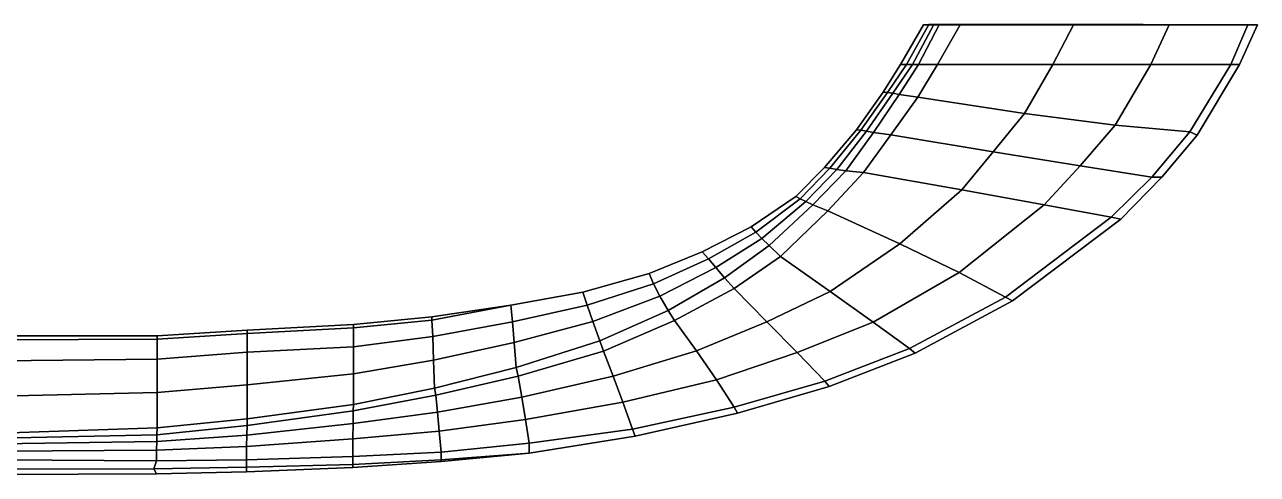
# Model space of a CAD drawing. Extents: x -77 to 78, y -28 to 0.
# Drawn here: x 1.8 to 77.5, y -27.6 to 0 of the extents above; entities that cross this region are included whole.
import ezdxf

# ---------------------------------------------------------------- set-up
doc = ezdxf.new("R2010")
doc.units = 0
doc.layers.add('METAL', color=5, linetype='CONTINUOUS')

msp = doc.modelspace()

# ---------------------------------------------------------------- meshes
at = {"layer": 'METAL'}
mesh = msp.add_polyface(dxfattribs=at)
corners = [(56.703, -2.459, 4.613), (55.528, -4.298, 4.627), (56.673, -4.453, 4.438), (57.883, -2.459, 4.42), (53.95, -6.63, 4.632), (55.004, -6.768, 4.451), (52.248, -8.981, 4.637), (53.335, -9.083, 4.464), (57.339, 0, 2.329), (57.023, -0.006, 0.828), (55.609, -2.459, 0.966), (55.974, -2.443, 2.306), (54.537, -4.149, 1.065), (54.796, -4.171, 2.469), (52.904, -6.464, 1.065), (53.173, -6.493, 2.47), (50.942, -8.779, 1.065), (51.263, -8.831, 2.472), (57.656, 0, 3.613), (56.338, -2.443, 3.568), (57.973, -0.006, 4.681), (56.703, -2.459, 4.613), (55.126, -4.22, 3.656), (55.528, -4.298, 4.627), (53.521, -6.549, 3.659), (53.95, -6.63, 4.632), (51.698, -8.898, 3.662), (52.248, -8.981, 4.637), (55.609, -2.459, 0.286), (57.023, -0.006, 0.286), (54.537, -4.149, 0.365), (52.904, -6.464, 0.365), (50.942, -8.779, 0.365), (54.537, -4.149, 0.018), (52.904, -6.464, 0.018), (52.904, -6.464, 0.132), (54.537, -4.149, 0.132), (57.023, -0.006, 0.106), (55.609, -2.459, 0.106), (50.942, -8.779, 0.132), (57.023, -0.006, 0.018), (55.609, -2.459, 0.018), (50.942, -8.779, 0.018), (56.703, -2.459, -4.577), (57.883, -2.459, -4.384), (56.673, -4.453, -4.403), (55.528, -4.298, -4.592), (55.004, -6.768, -4.416), (53.95, -6.63, -4.596), (53.335, -9.083, -4.428), (52.248, -8.981, -4.601), (57.339, 0, -2.293), (55.974, -2.443, -2.27), (55.609, -2.459, -0.93), (57.023, -0.006, -0.793), (54.796, -4.171, -2.433), (54.537, -4.149, -1.029), (53.173, -6.493, -2.434), (52.904, -6.464, -1.029), (51.263, -8.831, -2.436), (50.942, -8.779, -1.029), (57.656, 0, -3.577), (56.338, -2.443, -3.532), (55.126, -4.22, -3.62), (56.703, -2.459, -4.577), (55.528, -4.298, -4.592), (53.521, -6.549, -3.623), (53.95, -6.63, -4.596), (51.698, -8.898, -3.626), (52.248, -8.981, -4.601), (55.609, -2.459, -0.251), (57.023, -0.006, -0.251), (54.537, -4.149, -0.329), (52.904, -6.464, -0.329), (50.942, -8.779, -0.329), (54.537, -4.149, -0.097), (52.904, -6.464, -0.097), (55.609, -2.459, -0.07), (57.023, -0.006, -0.07), (49.183, -10.557, -0.329), (49.183, -10.557, -0.097), (50.942, -8.779, -0.097)]
mesh.append_faces([[corners[k] for k in face] for face in [(0, 1, 2, 3), (1, 4, 5, 2), (4, 6, 7, 5), (8, 9, 10, 11), (11, 10, 12, 13), (13, 12, 14, 15), (15, 14, 16, 17), (18, 8, 11, 19), (20, 18, 19, 21), (19, 11, 13, 22), (21, 19, 22, 23), (22, 13, 15, 24), (23, 22, 24, 25), (24, 15, 17, 26), (25, 24, 26, 27), (28, 10, 9, 29), (30, 12, 10, 28), (31, 14, 12, 30), (32, 16, 14, 31), (33, 34, 35, 36), (28, 29, 37, 38), (36, 30, 28, 38), (31, 30, 36, 35), (32, 31, 35, 39), (38, 37, 40, 41), (36, 38, 41, 33), (39, 35, 34, 42), (43, 44, 45, 46), (46, 45, 47, 48), (48, 47, 49, 50), (51, 52, 53, 54), (52, 55, 56, 53), (55, 57, 58, 56), (57, 59, 60, 58), (61, 62, 52, 51), (62, 63, 55, 52), (64, 65, 63, 62), (63, 66, 57, 55), (65, 67, 66, 63), (66, 68, 59, 57), (67, 69, 68, 66), (70, 71, 54, 53), (72, 70, 53, 56), (73, 72, 56, 58), (74, 73, 58, 60), (33, 75, 76, 34), (70, 77, 78, 71), (75, 77, 70, 72), (73, 76, 75, 72), (79, 80, 81, 74), (74, 81, 76, 73), (77, 41, 40, 78), (75, 33, 41, 77), (81, 42, 34, 76)]])
mesh = msp.add_polyface(dxfattribs=at)
corners = [(57.973, -0.006, 4.681), (56.703, -2.459, 4.613), (57.883, -2.459, 4.42), (59.268, -0.006, 4.481), (70.505, 0, 1.883), (70.505, -0.006, 0.828), (59.268, -0.006, 0.828), (59.268, 0, 2.262), (57.023, -0.006, 0.828), (57.339, 0, 2.329), (59.268, 0, 3.48), (57.656, 0, 3.613), (59.268, -0.006, 4.481), (57.973, -0.006, 4.681), (59.289, -0.006, 0.286), (70.646, -0.006, 0.286), (69.131, -11.968, 0.365), (68.535, -11.842, 1.065), (62.042, -16.757, 1.291), (62.476, -16.972, 0.558), (56.161, -19.918, 1.672), (56.502, -20.191, 0.902), (57.023, -0.006, 0.286), (59.289, -0.006, 0.018), (57.023, -0.006, 0.018), (57.023, -0.006, 0.106), (59.289, -0.006, 0.106), (70.646, -0.006, 0.106), (62.476, -16.972, 0.558), (56.502, -20.191, 0.902), (56.502, -20.191, 0.312), (62.476, -16.972, 0.192), (66.225, -0.006, 3.57), (64.968, -2.459, 3.533), (56.673, -4.453, 4.438), (63.218, -5.457, 3.569), (61.301, -7.823, 3.611), (55.004, -6.768, 4.451), (53.335, -9.083, 4.464), (59.366, -10.156, 3.652), (66.648, -8.69, 2.453), (64.432, -11.076, 2.519), (55.563, -13.478, 3.797), (59.198, -15.246, 2.711), (68.535, -11.842, 1.065), (62.042, -16.757, 1.291), (53.924, -18.286, 3.009), (56.161, -19.918, 1.672), (66.225, -0.006, 3.57), (65.51, 0, 2.965), (68.785, -6.171, 2.386), (70.646, -0.006, 0.018), (56.502, -20.191, 0.018), (62.476, -16.972, 0.018), (57.973, -0.006, -4.646), (59.268, -0.006, -4.445), (57.883, -2.459, -4.384), (56.703, -2.459, -4.577), (70.505, 0, -1.847), (59.268, 0, -2.226), (59.268, -0.006, -0.793), (70.505, -0.006, -0.793), (57.339, 0, -2.293), (57.023, -0.006, -0.793), (59.268, 0, -3.444), (57.973, -0.006, -4.646), (56.703, -2.459, -4.577), (56.338, -2.443, -3.532), (57.656, 0, -3.577), (57.656, 0, -3.577), (59.268, -0.006, -4.445), (57.973, -0.006, -4.646), (59.289, -0.006, -0.251), (70.646, -0.006, -0.251), (69.131, -11.968, -0.329), (62.476, -16.972, -0.522), (62.042, -16.757, -1.255), (68.535, -11.842, -1.029), (56.502, -20.191, -0.867), (56.161, -19.918, -1.636), (57.023, -0.006, -0.251), (59.289, -0.006, -0.07), (57.023, -0.006, -0.07), (70.646, -0.006, -0.07), (62.476, -16.972, -0.522), (62.476, -16.972, -0.156), (56.502, -20.191, -0.276), (56.502, -20.191, -0.867), (66.225, -0.006, -3.534), (64.968, -2.459, -3.497), (63.218, -5.457, -3.533), (56.673, -4.453, -4.403), (61.301, -7.823, -3.575), (59.366, -10.156, -3.617), (53.335, -9.083, -4.428), (55.004, -6.768, -4.416), (66.648, -8.69, -2.417), (64.432, -11.076, -2.484), (59.198, -15.246, -2.676), (55.563, -13.478, -3.761), (68.535, -11.842, -1.029), (62.042, -16.757, -1.255), (56.161, -19.918, -1.636), (53.924, -18.286, -2.973), (65.51, 0, -2.93), (66.225, -0.006, -3.534), (68.785, -6.171, -2.35)]
mesh.append_faces([[corners[k] for k in face] for face in [(0, 1, 2, 3), (4, 5, 6, 7), (7, 6, 8, 9), (7, 10, 4, 4), (10, 7, 9, 11), (12, 10, 11, 13), (14, 6, 5, 15), (16, 17, 18, 19), (19, 18, 20, 21), (22, 8, 6, 14), (23, 24, 25, 26), (14, 15, 27, 26), (28, 29, 30, 31), (22, 14, 26, 25), (32, 3, 2, 33), (33, 2, 34, 35), (36, 37, 38, 39), (35, 34, 37, 36), (40, 36, 39, 41), (41, 39, 42, 43), (44, 41, 43, 45), (45, 43, 46, 47), (12, 48, 49, 10), (50, 35, 36, 40), (26, 27, 51, 23), (31, 30, 52, 53), (54, 55, 56, 57), (58, 59, 60, 61), (59, 62, 63, 60), (59, 58, 64, 64), (65, 66, 67, 68), (64, 69, 62, 59), (70, 71, 69, 64), (72, 73, 61, 60), (74, 75, 76, 77), (75, 78, 79, 76), (80, 72, 60, 63), (23, 81, 82, 24), (72, 81, 83, 73), (84, 85, 86, 87), (80, 82, 81, 72), (88, 89, 56, 55), (89, 90, 91, 56), (92, 93, 94, 95), (90, 92, 95, 91), (96, 97, 93, 92), (97, 98, 99, 93), (100, 101, 98, 97), (101, 102, 103, 98), (70, 64, 104, 105), (106, 96, 92, 90), (81, 23, 51, 83), (85, 53, 52, 86)]])
mesh = msp.add_polyface(dxfattribs=at)
corners = [(76.931, -0.006, 0.828), (70.505, -0.006, 0.828), (70.505, 0, 1.883), (59.268, 0, 3.48), (65.51, 0, 2.965), (69.256, 0, 2.433), (77.521, -0.006, 0.286), (76.931, -0.006, 0.828), (75.887, -2.459, 0.828), (76.428, -2.459, 0.32), (73.377, -6.595, 0.891), (73.828, -6.79, 0.307), (71.044, -9.368, 0.978), (71.657, -9.368, 0.336), (70.646, -0.006, 0.286), (77.521, -0.006, 0.286), (68.535, -11.842, 1.065), (69.131, -11.968, 0.365), (73.828, -6.79, 0.018), (76.428, -2.459, 0.018), (76.428, -2.459, 0.129), (73.828, -6.79, 0.113), (71.657, -9.368, 0.018), (71.657, -9.368, 0.123), (62.476, -16.972, 0.018), (69.131, -11.968, 0.018), (69.131, -11.968, 0.132), (62.476, -16.972, 0.192), (77.521, -0.006, 0.286), (76.428, -2.459, 0.32), (77.521, -0.006, 0.106), (73.828, -6.79, 0.307), (71.657, -9.368, 0.336), (69.131, -11.968, 0.365), (62.476, -16.972, 0.558), (77.521, -0.006, 0.106), (70.646, -0.006, 0.106), (72.112, -0.006, 2.353), (72.112, -0.006, 2.353), (66.225, -0.006, 3.57), (64.968, -2.459, 3.533), (70.969, -2.459, 2.336), (76.931, -0.006, 0.828), (75.887, -2.459, 0.828), (63.218, -5.457, 3.569), (68.785, -6.171, 2.386), (73.377, -6.595, 0.891), (71.044, -9.368, 0.978), (66.648, -8.69, 2.453), (64.432, -11.076, 2.519), (68.535, -11.842, 1.065), (66.225, -0.006, 3.57), (77.521, -0.006, 0.018), (77.521, -0.006, 0.018), (70.646, -0.006, 0.018), (76.931, -0.006, -0.793), (70.505, 0, -1.847), (70.505, -0.006, -0.793), (69.256, 0, -2.398), (65.51, 0, -2.93), (59.268, 0, -3.444), (77.521, -0.006, -0.251), (76.428, -2.459, -0.285), (75.887, -2.459, -0.793), (76.931, -0.006, -0.793), (73.828, -6.79, -0.271), (73.377, -6.595, -0.855), (71.657, -9.368, -0.3), (71.044, -9.368, -0.942), (70.646, -0.006, -0.251), (77.521, -0.006, -0.251), (69.131, -11.968, -0.329), (68.535, -11.842, -1.029), (73.828, -6.79, -0.077), (76.428, -2.459, -0.093), (71.657, -9.368, -0.087), (62.476, -16.972, -0.156), (69.131, -11.968, -0.097), (77.521, -0.006, -0.251), (77.521, -0.006, -0.07), (76.428, -2.459, -0.285), (73.828, -6.79, -0.271), (71.657, -9.368, -0.3), (69.131, -11.968, -0.329), (62.476, -16.972, -0.522), (70.646, -0.006, -0.07), (77.521, -0.006, -0.07), (72.112, -0.006, -2.317), (72.112, -0.006, -2.317), (70.969, -2.459, -2.3), (64.968, -2.459, -3.497), (66.225, -0.006, -3.534), (76.931, -0.006, -0.793), (75.887, -2.459, -0.793), (68.785, -6.171, -2.35), (63.218, -5.457, -3.533), (73.377, -6.595, -0.855), (71.044, -9.368, -0.942), (68.535, -11.842, -1.029), (64.432, -11.076, -2.484), (66.648, -8.69, -2.417), (66.225, -0.006, -3.534)]
mesh.append_faces([[corners[k] for k in face] for face in [(0, 1, 2, 2), (3, 4, 5, 2), (6, 7, 8, 9), (9, 8, 10, 11), (11, 10, 12, 13), (14, 1, 0, 15), (13, 12, 16, 17), (18, 19, 20, 21), (22, 18, 21, 23), (24, 25, 26, 27), (28, 29, 20, 30), (29, 31, 21, 20), (31, 32, 23, 21), (33, 34, 27, 26), (14, 15, 35, 36), (32, 33, 26, 23), (37, 0, 2, 5), (38, 39, 40, 41), (42, 38, 41, 43), (41, 40, 44, 45), (43, 41, 45, 46), (47, 48, 49, 50), (51, 37, 5, 4), (46, 45, 48, 47), (30, 20, 19, 52), (36, 35, 53, 54), (23, 26, 25, 22), (55, 56, 57, 57), (58, 59, 60, 56), (61, 62, 63, 64), (62, 65, 66, 63), (65, 67, 68, 66), (69, 70, 55, 57), (67, 71, 72, 68), (18, 73, 74, 19), (22, 75, 73, 18), (24, 76, 77, 25), (78, 79, 74, 80), (80, 74, 73, 81), (81, 73, 75, 82), (83, 77, 76, 84), (69, 85, 86, 70), (82, 75, 77, 83), (87, 58, 56, 55), (88, 89, 90, 91), (92, 93, 89, 88), (89, 94, 95, 90), (93, 96, 94, 89), (97, 98, 99, 100), (101, 59, 58, 87), (96, 97, 100, 94), (79, 52, 19, 74), (85, 54, 53, 86), (75, 22, 25, 77)]])
mesh = msp.add_polyface(dxfattribs=at)
corners = [(52.248, -8.981, 4.637), (50.214, -11.075, 4.7), (51.137, -11.454, 4.546), (53.335, -9.083, 4.464), (47.53, -13.574, 4.772), (48.237, -14.257, 4.647), (51.263, -8.831, 2.472), (50.942, -8.779, 1.065), (49.183, -10.557, 1.065), (49.447, -10.703, 2.493), (46.424, -12.43, 1.065), (46.724, -12.757, 2.517), (51.698, -8.898, 3.662), (49.791, -10.876, 3.705), (52.248, -8.981, 4.637), (50.214, -11.075, 4.7), (47.093, -13.139, 3.753), (47.53, -13.574, 4.772), (56.502, -20.191, 0.902), (56.161, -19.918, 1.672), (50.959, -21.912, 1.984), (51.212, -22.238, 1.353), (49.183, -10.557, 0.365), (50.942, -8.779, 0.365), (46.424, -12.43, 0.365), (45.39, -23.521, 2.331), (45.591, -23.879, 1.571), (51.212, -22.238, 0.018), (56.502, -20.191, 0.018), (56.502, -20.191, 0.312), (51.212, -22.238, 0.461), (50.942, -8.779, 0.018), (49.183, -10.557, 0.018), (49.183, -10.557, 0.132), (50.942, -8.779, 0.132), (56.502, -20.191, 0.902), (51.212, -22.238, 1.353), (46.424, -12.43, 0.132), (45.591, -23.879, 1.571), (45.591, -23.879, 0.534), (59.366, -10.156, 3.652), (55.563, -13.478, 3.797), (51.282, -16.399, 4.001), (45.396, -16.225, 4.657), (47.401, -18.266, 4.129), (59.198, -15.246, 2.711), (53.924, -18.286, 3.009), (49.255, -20.162, 3.238), (56.161, -19.918, 1.672), (50.959, -21.912, 1.984), (44.293, -21.834, 3.496), (45.39, -23.521, 2.331), (46.424, -12.43, 0.018), (45.591, -23.879, 0.018), (52.248, -8.981, -4.601), (53.335, -9.083, -4.428), (51.137, -11.454, -4.51), (50.214, -11.075, -4.664), (48.237, -14.257, -4.611), (47.53, -13.574, -4.737), (51.263, -8.831, -2.436), (49.447, -10.703, -2.457), (49.183, -10.557, -1.029), (50.942, -8.779, -1.029), (46.724, -12.757, -2.481), (46.424, -12.43, -1.029), (51.698, -8.898, -3.626), (49.791, -10.876, -3.669), (52.248, -8.981, -4.601), (50.214, -11.075, -4.664), (47.093, -13.139, -3.717), (47.53, -13.574, -4.737), (56.502, -20.191, -0.867), (51.212, -22.238, -1.317), (50.959, -21.912, -1.948), (56.161, -19.918, -1.636), (49.183, -10.557, -0.329), (50.942, -8.779, -0.329), (46.424, -12.43, -0.329), (45.591, -23.879, -1.535), (45.39, -23.521, -2.295), (51.212, -22.238, -0.425), (56.502, -20.191, -0.276), (50.942, -8.779, -0.097), (49.183, -10.557, -0.097), (56.502, -20.191, -0.867), (51.212, -22.238, -1.317), (46.424, -12.43, -0.097), (45.591, -23.879, -0.498), (45.591, -23.879, -1.535), (59.366, -10.156, -3.617), (55.563, -13.478, -3.761), (51.282, -16.399, -3.965), (47.401, -18.266, -4.093), (45.396, -16.225, -4.622), (59.198, -15.246, -2.676), (53.924, -18.286, -2.973), (49.255, -20.162, -3.202), (56.161, -19.918, -1.636), (50.959, -21.912, -1.948), (45.39, -23.521, -2.295), (44.293, -21.834, -3.46)]
mesh.append_faces([[corners[k] for k in face] for face in [(0, 1, 2, 3), (1, 4, 5, 2), (6, 7, 8, 9), (9, 8, 10, 11), (12, 6, 9, 13), (14, 12, 13, 15), (13, 9, 11, 16), (15, 13, 16, 17), (18, 19, 20, 21), (22, 8, 7, 23), (24, 10, 8, 22), (21, 20, 25, 26), (27, 28, 29, 30), (31, 32, 33, 34), (35, 36, 30, 29), (22, 23, 34, 33), (24, 22, 33, 37), (36, 38, 39, 30), (40, 3, 2, 41), (41, 2, 5, 42), (42, 5, 43, 44), (45, 41, 42, 46), (46, 42, 44, 47), (48, 46, 47, 49), (49, 47, 50, 51), (37, 33, 32, 52), (30, 39, 53, 27), (54, 55, 56, 57), (57, 56, 58, 59), (60, 61, 62, 63), (61, 64, 65, 62), (66, 67, 61, 60), (68, 69, 67, 66), (67, 70, 64, 61), (69, 71, 70, 67), (72, 73, 74, 75), (76, 77, 63, 62), (78, 76, 62, 65), (73, 79, 80, 74), (27, 81, 82, 28), (31, 83, 84, 32), (85, 82, 81, 86), (78, 87, 84, 76), (86, 81, 88, 89), (90, 91, 56, 55), (91, 92, 58, 56), (92, 93, 94, 58), (95, 96, 92, 91), (96, 97, 93, 92), (98, 99, 97, 96), (99, 100, 101, 97), (87, 52, 32, 84), (81, 27, 53, 88)]])
mesh = msp.add_polyface(dxfattribs=at)
corners = [(47.53, -13.574, 4.772), (44.784, -15.566, 4.749), (45.396, -16.225, 4.657), (48.237, -14.257, 4.647), (41.333, -17.579, 4.749), (37.128, -19.441, 4.794), (37.364, -20.074, 4.791), (41.729, -18.198, 4.71), (46.724, -12.757, 2.517), (46.424, -12.43, 1.065), (43.427, -13.973, 1.065), (43.806, -14.392, 2.509), (40.434, -15.931, 2.509), (40.171, -15.3, 1.065), (36.089, -16.445, 1.059), (36.355, -17.243, 2.605), (47.093, -13.139, 3.753), (44.258, -14.923, 3.737), (47.53, -13.574, 4.772), (44.784, -15.566, 4.749), (40.821, -16.691, 3.737), (36.702, -18.242, 3.85), (41.333, -17.579, 4.749), (37.128, -19.441, 4.794), (45.591, -23.879, 1.571), (45.39, -23.521, 2.331), (39.15, -24.864, 2.814), (39.312, -25.296, 2.007), (40.171, -15.3, 0.365), (40.171, -15.3, 1.065), (43.427, -13.973, 0.465), (46.424, -12.43, 0.365), (39.312, -25.296, 0.018), (45.591, -23.879, 0.018), (45.591, -23.879, 0.534), (39.312, -25.296, 0.679), (43.427, -13.973, 0.018), (40.171, -15.3, 0.018), (40.171, -15.3, 0.132), (43.427, -13.973, 0.166), (45.591, -23.879, 1.571), (39.312, -25.296, 2.007), (46.424, -12.43, 0.132), (43.073, -20.06, 4.289), (37.959, -21.608, 4.453), (47.401, -18.266, 4.129), (44.293, -21.834, 3.496), (38.554, -23.205, 3.794), (45.39, -23.521, 2.331), (39.15, -24.864, 2.814), (49.255, -20.162, 3.238), (46.424, -12.43, 0.018), (47.53, -13.574, -4.737), (48.237, -14.257, -4.611), (45.396, -16.225, -4.622), (44.784, -15.566, -4.713), (41.333, -17.579, -4.713), (41.729, -18.198, -4.675), (37.364, -20.074, -4.755), (37.128, -19.441, -4.758), (46.724, -12.757, -2.481), (43.806, -14.392, -2.474), (43.427, -13.973, -1.029), (46.424, -12.43, -1.029), (40.434, -15.931, -2.474), (36.355, -17.243, -2.569), (36.089, -16.445, -1.024), (40.171, -15.3, -1.029), (47.093, -13.139, -3.717), (44.258, -14.923, -3.701), (47.53, -13.574, -4.737), (44.784, -15.566, -4.713), (40.821, -16.691, -3.701), (36.702, -18.242, -3.814), (41.333, -17.579, -4.713), (37.128, -19.441, -4.758), (45.591, -23.879, -1.535), (39.312, -25.296, -1.971), (39.15, -24.864, -2.778), (45.39, -23.521, -2.295), (40.171, -15.3, -0.329), (43.427, -13.973, -0.429), (40.171, -15.3, -1.029), (46.424, -12.43, -0.329), (39.312, -25.296, -0.643), (45.591, -23.879, -0.498), (43.427, -13.973, -0.13), (40.171, -15.3, -0.097), (45.591, -23.879, -1.535), (39.312, -25.296, -1.971), (46.424, -12.43, -0.097), (36.089, -16.445, -0.299), (36.089, -16.445, -0.04), (43.073, -20.06, -4.254), (37.959, -21.608, -4.417), (47.401, -18.266, -4.093), (44.293, -21.834, -3.46), (38.554, -23.205, -3.758), (45.39, -23.521, -2.295), (39.15, -24.864, -2.778), (49.255, -20.162, -3.202), (36.089, -16.445, 0.018)]
mesh.append_faces([[corners[k] for k in face] for face in [(0, 1, 2, 3), (4, 5, 6, 7), (1, 4, 7, 2), (8, 9, 10, 11), (12, 13, 14, 15), (11, 10, 13, 12), (16, 8, 11, 17), (18, 16, 17, 19), (20, 12, 15, 21), (22, 20, 21, 23), (17, 11, 12, 20), (19, 17, 20, 22), (24, 25, 26, 27), (28, 29, 10, 30), (30, 10, 9, 31), (32, 33, 34, 35), (36, 37, 38, 39), (40, 41, 35, 34), (28, 30, 39, 38), (30, 31, 42, 39), (43, 7, 6, 44), (45, 2, 7, 43), (46, 43, 44, 47), (48, 46, 47, 49), (50, 45, 43, 46), (39, 42, 51, 36), (52, 53, 54, 55), (56, 57, 58, 59), (55, 54, 57, 56), (60, 61, 62, 63), (64, 65, 66, 67), (61, 64, 67, 62), (68, 69, 61, 60), (70, 71, 69, 68), (72, 73, 65, 64), (74, 75, 73, 72), (69, 72, 64, 61), (71, 74, 72, 69), (76, 77, 78, 79), (80, 81, 62, 82), (81, 83, 63, 62), (32, 84, 85, 33), (36, 86, 87, 37), (88, 85, 84, 89), (80, 87, 86, 81), (81, 86, 90, 83), (91, 92, 87, 80), (93, 94, 58, 57), (95, 93, 57, 54), (96, 97, 94, 93), (98, 99, 97, 96), (100, 96, 93, 95), (86, 36, 51, 90), (92, 101, 37, 87)]])
mesh = msp.add_polyface(dxfattribs=at)
corners = [(27.055, -22.776, 4.974), (32.124, -21.615, 4.91), (31.986, -21.077, 4.853), (26.98, -22.348, 4.954), (37.128, -19.441, 4.794), (37.364, -20.074, 4.791), (31.776, -18.27, 2.667), (31.671, -17.243, 1.065), (26.822, -18.166, 1.125), (26.875, -19.17, 2.701), (36.355, -17.243, 2.605), (36.089, -16.445, 1.059), (31.881, -19.548, 4.222), (26.928, -20.633, 4.458), (31.881, -19.548, 4.222), (26.928, -20.633, 4.458), (36.702, -18.242, 3.85), (37.128, -19.441, 4.794), (32.802, -26.345, 2.427), (32.802, -25.734, 3.298), (27.388, -26.285, 3.586), (27.388, -26.764, 2.786), (31.671, -17.243, 0.365), (31.671, -17.243, 1.065), (36.089, -16.445, 1.059), (36.089, -16.445, 0.335), (40.171, -15.3, 1.065), (40.171, -15.3, 0.365), (39.312, -25.296, 2.007), (39.15, -24.864, 2.814), (36.089, -16.445, 0.018), (31.671, -17.243, 0.018), (31.671, -17.243, 0.132), (36.089, -16.445, 0.076), (32.802, -26.345, 2.427), (27.388, -26.764, 2.786), (27.388, -26.86, 0.939), (32.802, -26.345, 0.82), (40.171, -15.3, 0.132), (39.312, -25.296, 2.007), (39.312, -25.296, 0.679), (32.337, -22.908, 4.617), (27.156, -23.829, 4.696), (37.959, -21.608, 4.453), (32.563, -24.281, 4.08), (27.267, -24.998, 4.233), (32.802, -25.734, 3.298), (27.388, -26.285, 3.586), (38.554, -23.205, 3.794), (39.15, -24.864, 2.814), (27.388, -26.86, 0.018), (32.802, -26.345, 0.018), (40.171, -15.3, 0.018), (39.312, -25.296, 0.018), (27.055, -22.776, -4.938), (26.98, -22.348, -4.919), (31.986, -21.077, -4.817), (32.124, -21.615, -4.874), (37.128, -19.441, -4.758), (37.364, -20.074, -4.755), (31.776, -18.27, -2.631), (26.875, -19.17, -2.665), (26.822, -18.166, -1.089), (31.671, -17.243, -1.029), (36.355, -17.243, -2.569), (36.089, -16.445, -1.024), (31.881, -19.548, -4.186), (26.928, -20.633, -4.422), (26.928, -20.633, -4.422), (31.881, -19.548, -4.186), (36.702, -18.242, -3.814), (37.128, -19.441, -4.758), (32.802, -26.345, -2.391), (27.388, -26.764, -2.75), (27.388, -26.285, -3.551), (32.802, -25.734, -3.263), (31.671, -17.243, -0.329), (36.089, -16.445, -0.299), (36.089, -16.445, -1.024), (31.671, -17.243, -1.029), (40.171, -15.3, -0.329), (40.171, -15.3, -1.029), (26.822, -17.958, -0.602), (39.312, -25.296, -1.971), (39.15, -24.864, -2.778), (36.089, -16.445, -0.04), (31.671, -17.243, -0.097), (26.822, -17.958, -0.217), (26.822, -17.958, 0.018), (32.802, -26.345, -2.391), (32.802, -26.345, -0.784), (27.388, -26.86, -0.904), (27.388, -26.764, -2.75), (39.312, -25.296, -1.971), (39.312, -25.296, -0.643), (32.337, -22.908, -4.581), (27.156, -23.829, -4.66), (37.959, -21.608, -4.417), (32.563, -24.281, -4.044), (27.267, -24.998, -4.197), (32.802, -25.734, -3.263), (27.388, -26.285, -3.551), (38.554, -23.205, -3.758), (39.15, -24.864, -2.778)]
mesh.append_faces([[corners[k] for k in face] for face in [(0, 1, 2, 3), (4, 2, 1, 5), (6, 7, 8, 9), (10, 11, 7, 6), (12, 6, 9, 13), (2, 14, 15, 3), (16, 10, 6, 12), (17, 16, 14, 2), (18, 19, 20, 21), (22, 23, 24, 25), (25, 24, 26, 27), (28, 29, 19, 18), (30, 31, 32, 33), (34, 35, 36, 37), (22, 25, 33, 32), (25, 27, 38, 33), (39, 34, 37, 40), (41, 1, 0, 42), (43, 5, 1, 41), (44, 41, 42, 45), (46, 44, 45, 47), (48, 43, 41, 44), (49, 48, 44, 46), (37, 36, 50, 51), (33, 38, 52, 30), (40, 37, 51, 53), (54, 55, 56, 57), (58, 59, 57, 56), (60, 61, 62, 63), (64, 60, 63, 65), (66, 67, 61, 60), (56, 55, 68, 69), (70, 66, 60, 64), (71, 56, 69, 70), (72, 73, 74, 75), (76, 77, 78, 79), (77, 80, 81, 78), (82, 76, 79, 62), (83, 72, 75, 84), (30, 85, 86, 31), (31, 86, 87, 88), (89, 90, 91, 92), (76, 86, 85, 77), (87, 86, 76, 82), (93, 94, 90, 89), (95, 96, 54, 57), (97, 95, 57, 59), (98, 99, 96, 95), (100, 101, 99, 98), (102, 98, 95, 97), (103, 100, 98, 102), (90, 51, 50, 91), (94, 53, 51, 90)]])
mesh = msp.add_polyface(dxfattribs=at)
corners = [(21.993, -23.739, 5.036), (21.996, -23.35, 4.929), (15.467, -24.232, 4.968), (15.463, -24.642, 5.016), (27.055, -22.776, 4.974), (26.98, -22.348, 4.954), (21.996, -19.817, 2.692), (21.996, -18.636, 1.125), (15.467, -18.985, 1.1), (15.467, -20.145, 2.985), (26.875, -19.17, 2.701), (26.822, -18.166, 1.125), (21.996, -21.458, 4.506), (15.467, -22.134, 4.525), (21.996, -21.458, 4.506), (15.467, -22.134, 4.525), (26.928, -20.633, 4.458), (26.928, -20.633, 4.458), (21.961, -27.04, 2.954), (21.961, -26.556, 3.832), (15.432, -26.745, 4.027), (15.432, -27.208, 3.178), (21.996, -18.428, 0.637), (26.822, -17.958, 0.637), (31.671, -17.243, 1.065), (31.671, -17.243, 0.365), (15.467, -18.777, 0.629), (27.388, -26.764, 2.786), (27.388, -26.285, 3.586), (15.432, -27.502, 0.018), (21.961, -27.228, 0.018), (21.961, -27.228, 0.995), (15.432, -27.502, 1.097), (31.671, -17.243, 0.018), (26.822, -17.958, 0.018), (26.822, -17.958, 0.253), (31.671, -17.243, 0.132), (21.996, -18.428, 0.018), (15.467, -18.777, 0.018), (15.467, -18.777, 0.25), (21.996, -18.428, 0.253), (27.388, -26.86, 0.018), (27.388, -26.86, 0.939), (21.961, -27.04, 2.954), (15.432, -27.208, 3.178), (21.996, -18.428, 0.637), (15.467, -18.777, 0.629), (27.388, -26.764, 2.786), (27.156, -23.829, 4.696), (21.993, -23.739, 5.036), (21.98, -24.529, 4.766), (15.463, -24.642, 5.016), (15.451, -25.234, 4.805), (27.267, -24.998, 4.233), (21.97, -25.468, 4.365), (27.388, -26.285, 3.586), (21.961, -26.556, 3.832), (15.441, -25.935, 4.475), (15.432, -26.745, 4.027), (21.993, -23.739, -5), (15.463, -24.642, -4.98), (15.467, -24.232, -4.932), (21.996, -23.35, -4.893), (27.055, -22.776, -4.938), (26.98, -22.348, -4.919), (21.996, -19.817, -2.657), (15.467, -20.145, -2.949), (15.467, -18.985, -1.064), (21.996, -18.636, -1.089), (26.875, -19.17, -2.665), (26.822, -18.166, -1.089), (21.996, -21.458, -4.47), (15.467, -22.134, -4.489), (15.467, -22.134, -4.489), (21.996, -21.458, -4.47), (26.928, -20.633, -4.422), (26.928, -20.633, -4.422), (21.961, -27.04, -2.918), (15.432, -27.208, -3.142), (15.432, -26.745, -3.991), (21.961, -26.556, -3.797), (21.996, -18.428, -0.602), (26.822, -17.958, -0.602), (15.467, -18.777, -0.593), (27.388, -26.764, -2.75), (27.388, -26.285, -3.551), (21.996, -18.428, -0.217), (15.467, -18.777, -0.214), (21.961, -27.228, -0.959), (27.388, -26.86, -0.904), (21.961, -27.04, -2.918), (15.432, -27.502, -1.061), (15.432, -27.208, -3.142), (21.996, -18.428, -0.602), (26.822, -17.958, -0.217), (15.467, -18.777, -0.593), (27.388, -26.764, -2.75), (27.156, -23.829, -4.66), (21.98, -24.529, -4.731), (21.993, -23.739, -5), (15.451, -25.234, -4.769), (15.463, -24.642, -4.98), (27.267, -24.998, -4.197), (21.97, -25.468, -4.329), (27.388, -26.285, -3.551), (21.961, -26.556, -3.797), (15.441, -25.935, -4.439), (15.432, -26.745, -3.991)]
mesh.append_faces([[corners[k] for k in face] for face in [(0, 1, 2, 3), (4, 5, 1, 0), (6, 7, 8, 9), (10, 11, 7, 6), (12, 6, 9, 13), (1, 14, 15, 2), (16, 10, 6, 12), (5, 17, 14, 1), (18, 19, 20, 21), (22, 7, 11, 23), (23, 11, 24, 25), (26, 8, 7, 22), (27, 28, 19, 18), (29, 30, 31, 32), (33, 34, 35, 36), (37, 38, 39, 40), (30, 41, 42, 31), (43, 44, 32, 31), (45, 23, 35, 40), (35, 23, 25, 36), (46, 45, 40, 39), (47, 43, 31, 42), (48, 4, 49, 50), (50, 49, 51, 52), (53, 48, 50, 54), (55, 53, 54, 56), (54, 50, 52, 57), (56, 54, 57, 58), (40, 35, 34, 37), (59, 60, 61, 62), (63, 59, 62, 64), (65, 66, 67, 68), (69, 65, 68, 70), (71, 72, 66, 65), (62, 61, 73, 74), (75, 71, 65, 69), (64, 62, 74, 76), (77, 78, 79, 80), (81, 82, 70, 68), (83, 81, 68, 67), (84, 77, 80, 85), (37, 86, 87, 38), (30, 88, 89, 41), (90, 88, 91, 92), (93, 86, 94, 82), (95, 87, 86, 93), (96, 89, 88, 90), (97, 98, 99, 63), (98, 100, 101, 99), (102, 103, 98, 97), (104, 105, 103, 102), (103, 106, 100, 98), (105, 107, 106, 103), (86, 37, 34, 94)]])
mesh = msp.add_polyface(dxfattribs=at)
corners = [(9.937, -24.783, 5.007), (0.26, -25.105, 4.987), (0.26, -25.421, 5.014), (9.934, -25.216, 4.996), (15.463, -24.642, 5.016), (15.467, -24.232, 4.968), (9.937, -20.562, 3.013), (9.937, -19.334, 1.1), (0.26, -19.367, 1.088), (0.26, -20.669, 3.006), (15.467, -20.145, 2.985), (15.467, -18.985, 1.1), (9.937, -22.618, 4.566), (9.937, -20.562, 3.013), (0.26, -20.669, 3.006), (0.26, -22.833, 4.553), (9.937, -22.618, 4.566), (0.26, -22.833, 4.553), (15.467, -22.134, 4.525), (15.467, -22.134, 4.525), (9.732, -27.305, 3.352), (9.902, -26.819, 4.209), (0.26, -26.763, 4.374), (0.26, -27.323, 3.443), (0.26, -19.126, 0.671), (9.937, -19.126, 0.629), (15.432, -27.208, 3.178), (15.432, -26.745, 4.027), (15.467, -18.777, 0.629), (0.26, -27.648, 0.018), (9.902, -27.608, 0.018), (9.902, -27.608, 1.145), (0.26, -27.648, 1.159), (9.937, -19.126, 0.018), (0.26, -19.126, 0.018), (0.26, -19.126, 0.264), (9.937, -19.126, 0.25), (15.432, -27.502, 0.018), (15.432, -27.502, 1.097), (9.732, -27.305, 3.352), (0.26, -27.323, 3.443), (0.26, -19.126, 0.671), (9.937, -19.126, 0.629), (15.432, -27.208, 3.178), (15.467, -18.777, 0.629), (15.467, -18.777, 0.25), (15.451, -25.234, 4.805), (15.463, -24.642, 5.016), (9.934, -25.216, 4.996), (9.921, -25.633, 4.842), (0.26, -25.421, 5.014), (0.26, -25.778, 4.905), (15.441, -25.935, 4.475), (9.911, -26.168, 4.579), (15.432, -26.745, 4.027), (9.902, -26.819, 4.209), (0.26, -26.225, 4.691), (0.26, -26.763, 4.374), (15.467, -18.777, 0.018), (9.937, -24.783, -4.971), (9.934, -25.216, -4.96), (0.26, -25.421, -4.978), (0.26, -25.105, -4.951), (15.467, -24.232, -4.932), (15.463, -24.642, -4.98), (9.937, -20.562, -2.977), (0.26, -20.669, -2.971), (0.26, -19.367, -1.052), (9.937, -19.334, -1.064), (15.467, -20.145, -2.949), (15.467, -18.985, -1.064), (9.937, -22.618, -4.531), (0.26, -22.833, -4.517), (0.26, -20.669, -2.971), (9.937, -20.562, -2.977), (0.26, -22.833, -4.517), (9.937, -22.618, -4.531), (15.467, -22.134, -4.489), (15.467, -22.134, -4.489), (9.732, -27.305, -3.316), (0.26, -27.323, -3.408), (0.26, -26.763, -4.338), (9.902, -26.819, -4.173), (0.26, -19.126, -0.635), (9.937, -19.126, -0.593), (15.432, -27.208, -3.142), (15.432, -26.745, -3.991), (15.467, -18.777, -0.593), (15.432, -27.502, -1.061), (21.961, -27.228, -0.959), (21.961, -27.228, 0.018), (0.26, -27.648, -1.124), (9.902, -27.608, -1.109), (9.937, -19.126, -0.214), (0.26, -19.126, -0.228), (9.732, -27.305, -3.316), (0.26, -27.323, -3.408), (0.26, -19.126, -0.635), (9.937, -19.126, -0.593), (15.432, -27.208, -3.142), (15.467, -18.777, -0.214), (15.467, -18.777, -0.593), (15.451, -25.234, -4.769), (9.921, -25.633, -4.806), (9.934, -25.216, -4.96), (15.463, -24.642, -4.98), (0.26, -25.778, -4.869), (0.26, -25.421, -4.978), (15.441, -25.935, -4.439), (9.911, -26.168, -4.543), (15.432, -26.745, -3.991), (9.902, -26.819, -4.173), (0.26, -26.225, -4.656), (0.26, -26.763, -4.338)]
mesh.append_faces([[corners[k] for k in face] for face in [(0, 1, 2, 3), (0, 3, 4, 5), (6, 7, 8, 9), (10, 11, 7, 6), (12, 13, 14, 15), (0, 16, 17, 1), (18, 10, 13, 12), (5, 19, 16, 0), (20, 21, 22, 23), (24, 8, 7, 25), (26, 27, 21, 20), (25, 7, 11, 28), (29, 30, 31, 32), (33, 34, 35, 36), (30, 37, 38, 31), (39, 40, 32, 31), (41, 42, 36, 35), (43, 39, 31, 38), (42, 44, 45, 36), (46, 47, 48, 49), (49, 48, 50, 51), (52, 46, 49, 53), (54, 52, 53, 55), (53, 49, 51, 56), (55, 53, 56, 57), (36, 45, 58, 33), (59, 60, 61, 62), (59, 63, 64, 60), (65, 66, 67, 68), (69, 65, 68, 70), (71, 72, 73, 74), (59, 62, 75, 76), (77, 71, 74, 69), (63, 59, 76, 78), (79, 80, 81, 82), (83, 84, 68, 67), (85, 79, 82, 86), (84, 87, 70, 68), (37, 88, 89, 90), (29, 91, 92, 30), (33, 93, 94, 34), (30, 92, 88, 37), (95, 92, 91, 96), (97, 94, 93, 98), (99, 88, 92, 95), (98, 93, 100, 101), (102, 103, 104, 105), (103, 106, 107, 104), (108, 109, 103, 102), (110, 111, 109, 108), (109, 112, 106, 103), (111, 113, 112, 109), (93, 33, 58, 100)]])

doc.saveas('drawing.dxf')
